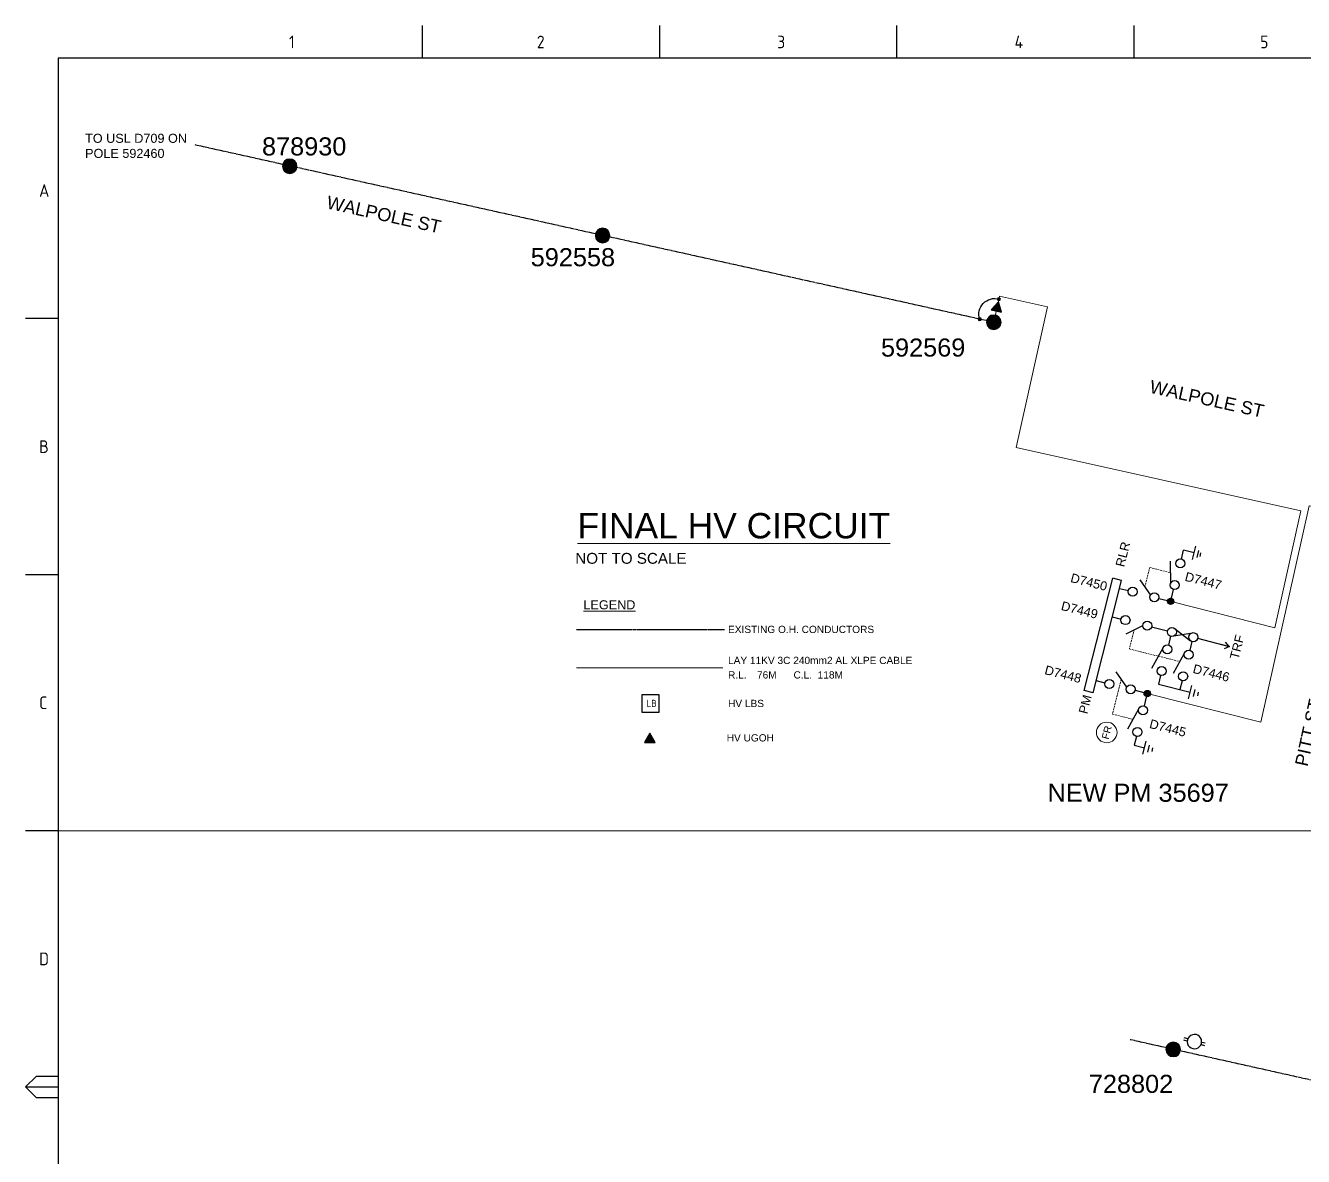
# Paper-space layout 'Sheet (2)' of a CAD drawing. Header units: metres. Extents: x -30 to 845, y -5 to 581.
# Drawn here: x -29.6 to 323.4, y 268.6 to 581 of the extents above; entities that cross this region are included whole.
import ezdxf
from ezdxf.enums import TextEntityAlignment as Align

# ---------------------------------------------------------------- set-up
doc = ezdxf.new("R2010")
doc.units = ezdxf.units.M
doc.linetypes.add('Cable Exist OH', pattern=[1, 1, 0])
doc.linetypes.add('DASHED', pattern=[0.75, 0.5, -0.25])
doc.layers.get('0').update_dxf_attribs({"color": 6})
for name, color, linetype in [('_User Miscellaneous1', 7, 'Continuous'), ('_User Miscellaneous3', 7, 'Continuous'), ('_User Miscellaneous6', 7, 'Continuous'), ('_User_HV_Exist', 7, 'Continuous'), ('Equip_HV_NEW', 2, 'Continuous'), ('Equip_LV_NEW', 2, 'Continuous'), ('Equip_SP_HV_EXT', 7, 'Continuous'), ('Equip_SP_LV_EXT', 7, 'Continuous'), ('Mains_HV_EXT', 7, 'Continuous'), ('Mains_HV_NEW_U72', 2, 'Continuous'), ('Mains_LV_EXT', 7, 'Continuous'), ('Notes', 7, 'Continuous'), ('SupportsOH_SP_TR_HV_LV_SL_EXT', 7, 'Continuous'), ('Trench_SP_NEW', 2, 'Continuous')]:
    doc.layers.add(name, color=color, linetype=linetype)
doc.layers.add('Cadastre Developer_SP_NEW', color=2, linetype='Continuous', lineweight=5)
doc.layers.add('Cadastre Roads_SP_EXT', color=7, linetype='Continuous', lineweight=5)
doc.styles.add('BHB2', font='arial.ttf', dxfattribs={"height": 300})
doc.styles.add('iecISOCP', font='isocp.shx')
doc.styles.add('POLE_LABEL', font='arial.ttf')
doc.styles.get("Standard").update_dxf_attribs({"font": 'arial.ttf'})
doc.linetypes.add('Cable New UG', pattern='A,7,-0.25,["x",Standard,S=2,R=0,X=0.2,Y=-0.8],-2.1', length=9.35)
doc.linetypes.add('IE Trench HV', pattern='A,7,-0.2,["/",Standard,S=3,R=0,X=0.6,Y=-1.4],-2.5', length=9.7)

# ---------------------------------------------------------------- blocks, each defined once
blk = doc.blocks.new('A1_FRAME_TITLE')
at = {"layer": 'Notes', "linetype": 'Continuous'}
for p, q in [((89.14, 574.39), (89.14, 583.39)), ((154.65, 574.39), (154.65, 583.39)), ((220.16, 574.39), (220.16, 583.39)), ((285.67, 574.39), (285.67, 583.39)), ((-11.55, 502.43), (-20.55, 502.43)), ((-11.56, 431.68), (-20.55, 431.68)), ((-11.56, 360.93), (-20.55, 360.93)), ((-20.55, 290.18), (-17.55, 293.18)), ((-17.55, 293.18), (-11.56, 293.18)), ((-20.55, 290.18), (-11.55, 290.18)), ((-17.55, 287.18), (-20.55, 290.18)), ((-11.56, 287.18), (-17.55, 287.18))]:
    blk.add_line(p, q, dxfattribs=at)
at = {"layer": 'Notes', "color": 3, "linetype": 'Continuous'}
blk.add_line((-11.55, 574.39), (-11.55, 5.97), dxfattribs=at)
at = {"layer": 'Notes', "color": 3, "linetype": 'Continuous', "flags": 128}
for points in [[(149.5, 574.39), (-11.55, 574.39)], [(844.88, 574.39), (149.5, 574.39)]]:
    blk.add_lwpolyline(points, dxfattribs=at)
at = {"layer": 'Notes', "color": 7, "style": 'iecISOCP'}
for s, p in [('1', (52.24, 577.12)), ('2', (120.7, 577.12)), ('3', (187.09, 577.12)), ('4', (252.67, 577.12)), ('5', (320.5, 577.12)), ('A', (-16.81, 536.06)), ('B', (-16.81, 465.31)), ('C', (-16.81, 394.56)), ('D', (-16.81, 323.81))]:
    blk.add_text(s, height=3.5, dxfattribs=at).set_placement(p)
at = {"layer": 'Notes', "color": 7, "style": 'iecISOCP', "flags": 8}
blk.add_attdef('VERSION_NO', text='', height=2.5, rotation=90, dxfattribs=at).set_placement((302.04, 43.81), align=Align.MIDDLE_CENTER)
at = {"layer": 'Notes', "color": 7, "style": 'iecISOCP'}
for tag, p in [('CAP_NO', (513.19, 43.46)), ('IE_NUM', (513.05, 37.81)), ('REF_No_1', (335.24, 32.31)), ('REF_1', (362.52, 32.31)), ('GEN_WO', (441.71, 31.76)), ('HV_SWITCH', (513.46, 32.16)), ('REF_No_2', (335.24, 26.31)), ('REF_2', (362.52, 26.31)), ('OH_WO', (441.71, 25.81)), ('UBD_REF', (513.05, 25.83)), ('REF_No_3', (335.24, 20.31)), ('REF_3', (362.52, 20.31)), ('UG_WO', (441.71, 20.05)), ('GIS_MAP_No', (513.05, 20.04)), ('REF_No_4', (335.24, 14.31)), ('REF_4', (362.52, 14.31)), ('SUB_WO', (441.71, 13.81)), ('HV_OP_DIAG', (513.33, 14.2)), ('LGA', (512.95, 7.78))]:
    blk.add_attdef(tag, p, '', height=2.5, dxfattribs=at)
for tag, p in [('scale', (567.76, 33.27)), ('DRAWN', (567.76, 24.93)), ('DATE', (567.76, 16.88)), ('CHD', (567.76, 8.37)), ('DESIGN', (605.62, 9.15))]:
    blk.add_attdef(tag, text='', height=2.5, dxfattribs=at).set_placement(p, align=Align.CENTER)
at = {"layer": 'Notes', "color": 4, "style": 'iecISOCP'}
blk.add_attdef('NUM', text='', height=7, dxfattribs=at).set_placement((812.88, 20.12), align=Align.MIDDLE_CENTER)
at = {"layer": 'Notes', "color": 1, "style": 'iecISOCP'}
blk.add_attdef('REV', text='', height=5, dxfattribs=at).set_placement((840.57, 17.1), align=Align.CENTER)
at = {"layer": 'Notes', "color": 7, "style": 'iecISOCP'}
for tag, p in [('NS', (811.23, 8.12)), ('SHTS', (825.93, 8.12))]:
    blk.add_attdef(tag, text='', height=2.5, dxfattribs=at).set_placement(p, align=Align.MIDDLE)
at = {"layer": 'Notes', "style": 'iecISOCP'}
blk.add_attdef('ExportID', (-11.47, 2.39), '', height=2.5, dxfattribs=at)
at = {"layer": 'Notes', "style": 'iecISOCP', "flags": 1}
for tag, p in [('ProjectType', (-6.37, -26.8)), ('ProjectNumber', (3.01, -26.82)), ('DrawingNumber', (14.96, -26.8)), ('ProjectDescription', (27.02, -26.83)), ('ExportDate', (39.74, -26.79)), ('ExportUserName', (48.61, -26.8)), ('DesignerCompanyName', (60.94, -26.79)), ('ExportAreaOfInterest', (76.55, -26.81)), ('GIS_SUCCESS', (91.45, -26.78)), ('CAD_SUCCESS', (101.24, -26.78)), ('DEPOTCODE', (111.56, -26.88)), ('ExportCategories', (119.53, -26.8)), ('Comments', (133.84, -26.88))]:
    blk.add_attdef(tag, p, '', height=1, dxfattribs=at)
blk = doc.blocks.new('POLE_EXT')
blk.add_hatch(color=256).paths.add_polyline_path([(-1, 0, 1), (1, 0, 1)])
blk.add_lwpolyline([(-1, 0, 1), (1, 0, 1)], format="xyb", close=True)
for tag, height, flags, p in [('pNumber', 2.5, 8, (-17.84, 2.07)), ('OWNED_BY', 0.2, 9, (1.35, -0.4)), ('SPECIAL_USE', 0.2, 9, (1.35, -0.8)), ('STATE', 0.2, 9, (1.35, -1)), ('cLV', 0.2, 9, (1.35, -1.4)), ('hDepth', 0.2, 9, (1.35, -1.6)), ('hDia', 0.2, 9, (1.35, -1.8)), ('PARENT', 0.2, 9, (1.35, -0.6)), ('USAGE', 0.2, 9, (1.35, -1.2)), ('cHV', 0.2, 9, (1.35, -2)), ('cLinedev', 0.2, 9, (1.35, -3.4)), ('LBRACKET', 0.2, 9, (1.35, -2.2)), ('LExisting', 0.2, 9, (1.35, -2.4)), ('LANTNUMBER', 0.2, 9, (1.35, -2.6)), ('LOther', 0.2, 9, (1.35, -2.8)), ('LRemove', 0.2, 9, (1.35, -3)), ('LEGEND', 0.2, 9, (1.35, -3.2)), ('LOCATION', 0.2, 9, (1.35, -3.6)), ('pExisting', 0.2, 9, (1.35, -3.8)), ('pFooting', 0.2, 9, (1.35, -4.4)), ('pNew', 0.2, 9, (1.35, -4.6)), ('pRelocate', 0.2, 9, (1.35, -5)), ('pRemove', 0.2, 9, (1.35, -5.2)), ('pReplace', 0.2, 9, (1.35, -5.4)), ('PFNUMBER', 0.2, 9, (1.35, -4)), ('NEWPFNUMBER', 0.2, 9, (1.35, -4.2)), ('pStay', 0.2, 9, (1.35, -5.6)), ('pType', 0.2, 9, (1.35, -5.8)), ('cspan', 0.2, 9, (1.35, -6)), ('STREETNAME', 0.2, 9, (1.35, -6.2)), ('SUBURB', 0.2, 9, (1.35, -6.4)), ('OPERATED_BY', 0.2, 9, (1.36, -7.01)), ('NOTES', 0.2, 9, (1.35, -6.6)), ('MAINTAINED_BY', 0.2, 9, (1.36, -6.81))]:
    blk.add_attdef(tag, text='', height=height, dxfattribs=dict(flags=flags)).set_placement(p, align=Align.MIDDLE_LEFT)
at = {"style": 'POLE_LABEL'}
for tag, height, flags, p in [('ASSET_NUM', 2.5, 8, (2, 2)), ('STRUCTURE_PLANT_NUMBER', 0.2, 9, (1.35, 0.03)), ('STREET_CODE', 0.2, 9, (1.35, -0.2))]:
    blk.add_attdef(tag, text='', height=height, dxfattribs=dict(at, flags=flags)).set_placement(p, align=Align.MIDDLE_LEFT)
at = {"flags": 1}
blk.add_attdef('Z', (1.35, -7.33), '', height=0.2, dxfattribs=at)
blk = doc.blocks.new('UGOH_NEW')
blk.add_hatch(color=256).paths.add_polyline_path([(-0.75, 1.7), (0.75, 1.7), (0, 3)])
at = {"color": 1}
blk.add_lwpolyline([(-0.75, 1.7), (0.75, 1.7), (0, 3)], close=True, dxfattribs=at)
for tag, flags, p in [('CONSTRUCTED_VOLTAGE', 9, (1.5, 0)), ('ACTUAL_STATUS', 9, (1.5, -1.6)), ('OPERATING_VOLTAGE', 9, (1.5, -0.2)), ('ORIENTATION', 9, (1.5, -0.4)), ('STATE', 9, (1.5, -0.6)), ('OWNED_BY', 9, (1.5, -1)), ('OPERATED_BY', 9, (1.5, -1.2)), ('USAGE', 9, (1.5, -0.8)), ('MAINTAINED_BY', 9, (1.5, -1.4)), ('NUMBER_OF_PHASES', 9, (1.5, -1.8)), ('TYPE', 1, (1.5, -2))]:
    blk.add_attdef(tag, text='', height=0.2, dxfattribs=dict(flags=flags)).set_placement(p, align=Align.MIDDLE_LEFT)
blk = doc.blocks.new('HV_LOAD_BREAK_EXT')
blk.add_lwpolyline([(-2.4, -2.4), (2.4, -2.4), (2.4, 2.4), (-2.4, 2.4)], close=True)
at = {"insert": (-1.1, 0.99), "char_height": 2, "width": 2.9628, "attachment_point": 1}
blk.add_mtext('{\\Fisocp|c0;LB}', dxfattribs=at)
for tag, height, flags, p in [('STREET_CODE', 0.2, 9, (1.5, 0)), ('ASSET_NUM', 2.5, 8, (2, 2)), ('ACTUAL_STATUS', 0.2, 9, (1.5, -0.2)), ('CONSTRUCTED_VOLTAGE', 0.2, 9, (1.5, -0.4)), ('OPERATING_VOLTAGE', 0.2, 9, (1.5, -0.8)), ('ORIENTATION', 0.2, 9, (1.5, -1)), ('OWNED_BY', 0.2, 9, (1.5, -1.2)), ('OPERATED_BY', 0.2, 9, (1.5, -1.4)), ('STATE', 0.2, 9, (1.5, -1.8)), ('SWITCH_TYPE', 0.2, 9, (1.5, -2)), ('STREETNAME', 0.2, 9, (1.5, -2.8)), ('SUBURB', 0.2, 9, (1.5, -3)), ('Z', 0.2, 1, (1.5, -3.6)), ('NO_PHASES', 0.2, 9, (1.5, -0.6)), ('MAINTAINED_BY', 0.2, 9, (1.5, -1.6)), ('USAGE', 0.2, 9, (1.5, -2.2)), ('LEGEND', 0.2, 9, (1.5, -2.4)), ('LOCATION', 0.2, 9, (1.5, -2.6)), ('NOTES', 0.2, 9, (1.5, -3.2)), ('LABEL_ALIGNMENT', 0.2, 9, (1.5, -3.4))]:
    blk.add_attdef(tag, text='', height=height, dxfattribs=dict(flags=flags)).set_placement(p, align=Align.MIDDLE_LEFT)
blk = doc.blocks.new('LV_OH_LINKS_OPEN_EXT')
for p, q in [((-0.17, 4.97), (-0.17, 5.46)), ((0.17, 4.97), (0.17, 5.46)), ((-0.17, 3), (-0.17, 2.5)), ((0.17, 3), (0.17, 2.5))]:
    blk.add_line(p, q)
blk.add_lwpolyline([(0, 2.99, 1), (0, 4.98, 1)], format="xyb", close=True)
at = {"flags": 9}
for tag, p in [('ACTUAL_STATUS', (0, 0)), ('CONSTRUCTED_VOLTAGE', (0, -0.2)), ('OPERATING_VOLTAGE', (0, -0.6)), ('ORIENTATION', (0, -0.8)), ('OWNED_BY', (0, -1)), ('STATE', (0, -1.2)), ('SWITCH_TYPE', (0, -1.4)), ('NO_PHASES', (0, -0.4)), ('USAGE', (0, -1.6)), ('LEGEND', (0, -1.8)), ('NOTES', (0, -2))]:
    blk.add_attdef(tag, text='', height=0.2, dxfattribs=at).set_placement(p, align=Align.MIDDLE_LEFT)
at = {"flags": 1}
blk.add_attdef('Z', (0, 0), '', height=0.2, dxfattribs=at)

psp = doc.layouts.new('Sheet (2)')

# ---------------------------------------------------------------- linework, layer by layer
at = {"layer": '_User Miscellaneous1', "flags": 128}
psp.add_lwpolyline([(233.94, 499.9, -0.598773), (239.28, 505.43, 1.420207)], format="xyb", dxfattribs=at)
at = {"layer": '_User_HV_Exist', "lineweight": 0}
psp.add_circle((269.04, 385.72), 2.85, dxfattribs=at)
at = {"layer": 'Cadastre Developer_SP_NEW', "color": 8, "flags": 128}
psp.add_lwpolyline([(-20.65, 358.54), (491.16, 358.54), (491.16, 572)], dxfattribs=at)
at = {"layer": 'Equip_HV_NEW', "color": 2, "linetype": 'Continuous'}
for p, q in [((289.67, 433.62), (290.28, 436.04)), ((293.18, 435.32), (290.28, 436.04)), ((292.72, 433.5), (293.63, 437.14)), ((294.02, 434.08), (294.51, 436.02)), ((294.83, 434.36), (295.07, 435.32)), ((286.54, 433.06), (286.62, 426.71)), ((262.83, 397.27), (270.71, 428.31)), ((278.15, 427.86), (281.1, 423.62)), ((272.6, 425.53), (275.02, 424.91)), ((286.91, 422.79), (287.53, 425.21)), ((283.43, 422.77), (285.85, 422.16)), ((286.08, 422.57), (285.86, 421.69)), ((286.04, 421.37), (286.39, 422.76)), ((286.66, 422.82), (286.25, 421.19)), ((286.48, 421.1), (286.91, 422.79)), ((287.15, 422.69), (286.73, 421.07)), ((287.01, 421.13), (287.36, 422.51)), ((287.53, 422.19), (287.31, 421.33)), ((270.59, 417.67), (273, 417.06)), ((274.38, 412.97), (278.98, 415.3)), ((281.44, 414.92), (285.83, 413.81)), ((286.69, 412.29), (286.07, 409.88)), ((292.6, 410.84), (291.99, 408.42)), ((294.16, 411.73), (302.88, 409.48)), ((300.53, 410.08), (302.95, 409.47)), ((302.88, 409.48), (301.9, 410.7)), ((284.56, 408.97), (281.46, 403.43)), ((290.47, 407.52), (287.37, 401.98)), ((302.95, 409.47), (301.51, 408.86)), ((266.12, 400.06), (268.54, 399.43)), ((271.58, 402.44), (274.53, 398.2)), ((283.94, 401.46), (283.33, 399.04)), ((283.33, 399.05), (292.13, 396.87)), ((289.85, 400.01), (289.24, 397.59)), ((265.26, 396.65), (262.83, 397.27)), ((276.86, 397.36), (279.28, 396.73)), ((279.98, 395.47), (279.37, 393.05)), ((279.4, 396.22), (279.63, 397.1)), ((279.94, 397.3), (279.58, 395.9)), ((279.79, 395.73), (280.21, 397.35)), ((280.46, 397.32), (280.02, 395.63)), ((280.27, 395.6), (280.69, 397.22)), ((280.9, 397.04), (280.54, 395.66)), ((280.85, 395.86), (281.08, 396.72)), ((291.68, 395.05), (292.58, 398.68)), ((292.98, 395.63), (293.46, 397.57)), ((294.19, 395.84), (294.43, 396.81)), ((277.85, 392.14), (274.75, 386.6)), ((277.23, 384.63), (276.62, 382.21)), ((276.62, 382.21), (279.51, 381.49)), ((279.06, 379.68), (279.97, 383.31)), ((280.36, 380.25), (280.84, 382.19)), ((281.57, 380.47), (281.81, 381.44))]:
    psp.add_line(p, q, dxfattribs=at)
psp.add_lwpolyline([(265.26, 396.65), (273.13, 427.69), (270.71, 428.31)], dxfattribs=at)
for centre, radius in [((289.36, 432.41), 1.25), ((287.83, 426.42), 1.25), ((276.23, 424.6), 1.25), ((282.22, 423.08), 1.25), ((286.7, 421.94), 0.874), ((274.23, 416.75), 1.25), ((280.23, 415.22), 1.25), ((287.04, 413.49), 1.25), ((292.95, 412.04), 1.25), ((285.77, 408.67), 1.25), ((291.68, 407.21), 1.25), ((284.25, 402.67), 1.25), ((290.16, 401.22), 1.25), ((269.75, 399.12), 1.25), ((275.66, 397.67), 1.25), ((280.24, 396.48), 0.874), ((279.06, 391.84), 1.25), ((277.54, 385.84), 1.25)]:
    psp.add_circle(centre, radius, dxfattribs=at)
at = {"layer": 'Mains_HV_EXT', "linetype": 'Cable Exist OH'}
psp.add_line((122.6, 414.15), (163.43, 414.15), dxfattribs=at)
psp.add_lwpolyline([(237.85, 499.03), (17.25, 548.01)], dxfattribs=at)
at = {"layer": 'Mains_HV_NEW_U72', "color": 2, "linetype": 'Cable New UG', "lineweight": 0}
psp.add_line((122.6, 403.61), (163.04, 403.61), dxfattribs=at)
at = {"layer": 'Mains_HV_NEW_U72', "color": 2, "linetype": 'Cable New UG', "lineweight": 0, "flags": 128}
for points in [[(237.85, 499.03), (239.46, 506.24), (252.7, 503.3), (244.07, 464.47), (322.68, 446.95), (315.48, 414.64), (287.54, 421.73)], [(280.24, 396.48), (311.62, 388.61), (324.94, 448.35), (329.57, 447.32)]]:
    psp.add_lwpolyline(points, dxfattribs=at)
at = {"layer": 'Mains_HV_NEW_U72', "color": 7, "linetype": 'DASHED', "lineweight": 0}
for points in [[(279.54, 425.86), (280.91, 431.31), (286.58, 429.89)], [(276.66, 414.12), (275.32, 408.79), (289.23, 405.3)], [(273.03, 400.37), (270.63, 390.79), (276.3, 389.37)]]:
    psp.add_lwpolyline(points, dxfattribs=at)
at = {"layer": 'Mains_LV_EXT', "linetype": 'Cable Exist OH'}
for points in [[(287.42, 298.18), (275.48, 300.85)], [(393.63, 274.46), (287.42, 298.18)]]:
    psp.add_lwpolyline(points, dxfattribs=at)
at = {"layer": 'Trench_SP_NEW', "linetype": 'IE Trench HV', "flags": 128}
for points in [[(287.57, 412.39), (292.73, 413.24)], [(288.04, 414.24), (292.18, 411.05)]]:
    psp.add_lwpolyline(points, dxfattribs=at)

# ---------------------------------------------------------------- block references
at = {"layer": '_User Miscellaneous6'}
psp.add_blockref('A1_FRAME_TITLE', (-9.08, -2.39), dxfattribs=at)
at = {"layer": 'Equip_LV_NEW', "xscale": 2, "yscale": 2, "zscale": 2, "rotation": 347.4650209321536}
psp.add_blockref('UGOH_NEW', (237.82, 498.83), dxfattribs=at)
at = {"layer": 'Equip_LV_NEW', "xscale": 2, "yscale": 2, "zscale": 2}
psp.add_blockref('UGOH_NEW', (142.83, 379.57), dxfattribs=at)
at = {"layer": 'Equip_SP_HV_EXT'}
psp.add_blockref('HV_LOAD_BREAK_EXT', (143.01, 393.75), dxfattribs=at)
at = {"layer": 'Equip_SP_LV_EXT', "xscale": 2, "yscale": 2, "zscale": 2, "rotation": 256.2532587961173}
psp.add_blockref('LV_OH_LINKS_OPEN_EXT', (285.54, 302.2), dxfattribs=at)
at = {"layer": 'SupportsOH_SP_TR_HV_LV_SL_EXT'}
ref = psp.add_blockref('POLE_EXT', (43.34, 542.12), dxfattribs=dict(at, xscale=2, yscale=2, zscale=2))
ref.add_attrib('ASSET_NUM', '878930', dxfattribs={"layer": '0', "height": 5, "style": 'POLE_LABEL'}).set_placement((47.34, 543.62), align=Align.BOTTOM_CENTER)
ref = psp.add_blockref('POLE_EXT', (129.78, 522.99), dxfattribs=dict(at, xscale=2, yscale=2, zscale=2))
ref.add_attrib('ASSET_NUM', '592558', dxfattribs={"layer": '0', "height": 5, "style": 'POLE_LABEL'}).set_placement((109.92, 517.01), align=Align.MIDDLE_LEFT)
at = {"layer": 'SupportsOH_SP_TR_HV_LV_SL_EXT', "xscale": 0.4, "yscale": 0.4, "zscale": 0.4}
for p in [(239.28, 505.43), (233.94, 499.9)]:
    psp.add_blockref('POLE_EXT', p, dxfattribs=at)
at = {"layer": 'SupportsOH_SP_TR_HV_LV_SL_EXT'}
ref = psp.add_blockref('POLE_EXT', (237.85, 499.03), dxfattribs=dict(at, xscale=2, yscale=2, zscale=2))
ref.add_attrib('ASSET_NUM', '592569', dxfattribs={"layer": '0', "height": 5, "rotation": 0.0245, "style": 'POLE_LABEL'}).set_placement((206.68, 488.05), align=Align.BOTTOM_LEFT)
ref = psp.add_blockref('POLE_EXT', (287.42, 298.18), dxfattribs=dict(at, xscale=2, yscale=2, zscale=2))
ref.add_attrib('ASSET_NUM', '728802', dxfattribs={"layer": '0', "height": 5, "style": 'POLE_LABEL'}).set_placement((287.41, 291.15), align=Align.TOP_RIGHT)

# ---------------------------------------------------------------- texts
at = {"layer": '_User Miscellaneous3', "linetype": 'IE Trench HV', "insert": (-13.18, 551.11), "char_height": 2.5, "attachment_point": 1}
psp.add_mtext_dynamic_manual_height_columns('TO USL D709 ON POLE 592460', width=29.4384, gutter_width=4, heights=[0], dxfattribs=at)
at = {"layer": '_User_HV_Exist', "lineweight": 0, "style": 'BHB2'}
psp.add_text('NOT TO SCALE', height=3, dxfattribs=at).set_placement((122.24, 432.32))
at = {"layer": '_User_HV_Exist', "lineweight": 0}
psp.add_text('FR', height=2, rotation=75.7636, dxfattribs=at).set_placement((269.04, 385.72), align=Align.MIDDLE)
at = {"layer": '_User_HV_Exist', "lineweight": 0, "style": 'BHB2'}
psp.add_text('NEW PM 35697', height=5, dxfattribs=at).set_placement((252.7, 365.06), align=Align.BOTTOM_LEFT)
at = {"layer": '_User_HV_Exist', "lineweight": 0, "ltscale": 0.25, "insert": (122.84, 446.34, 18.16), "char_height": 7, "width": 144.5299, "attachment_point": 1, "style": 'BHB2'}
psp.add_mtext('{\\LFINAL HV CIRCUIT }', dxfattribs=at)
at = {"layer": '_User_HV_Exist', "lineweight": 0, "insert": (124.48, 420.97), "char_height": 2.5, "width": 13.9455, "attachment_point": 4, "line_spacing_factor": 1.2, "style": 'BHB2'}
psp.add_mtext('{\\LLEGEND }', dxfattribs=at)
at = {"layer": '_User_HV_Exist', "lineweight": 0, "char_height": 2, "attachment_point": 4, "line_spacing_factor": 1.2, "style": 'BHB2'}
for s, insert in [('EXISTING O.H. CONDUCTORS', (164.43, 414.18)), ('LAY 11KV 3C 240mm2 AL XLPE CABLE\\PR.L.^I76M      C.L.  118M', (164.43, 403.61)), ('HV LBS', (164.43, 393.72)), ('HV UGOH', (164.07, 384.22))]:
    psp.add_mtext(s, dxfattribs=dict(at, insert=insert))
at = {"layer": 'Cadastre Roads_SP_EXT'}
for s, rotation, p in [('WALPOLE ST', 347.4517, (53.29, 530.54)), ('WALPOLE ST', 347.4524, (280.65, 479.62)), ('PITT ST', 77.685, (324.51, 376.12))]:
    psp.add_text(s, height=3.6, rotation=rotation, dxfattribs=at).set_placement(p)
at = {"layer": 'Equip_HV_NEW', "color": 2, "linetype": 'Continuous'}
for s, p in [('RLR', (272.29, 435.26)), ('TRF', (303.84, 409.63)), ('PM', (261.89, 393.81))]:
    psp.add_text(s, height=2.496, rotation=75.7636, dxfattribs=at).set_placement(p, align=Align.TOP_CENTER)
for s, p in [('D7450', (259.16, 428.53)), ('D7447', (290.75, 428.88)), ('D7449', (256.56, 420.82)), ('D7448', (252.01, 403.08)), ('D7446', (292.95, 403.43)), ('D7445', (280.95, 388.22))]:
    psp.add_text(s, height=2.496, rotation=345.7636, dxfattribs=at).set_placement(p, align=Align.MIDDLE_LEFT)

doc.saveas('drawing.dxf')
